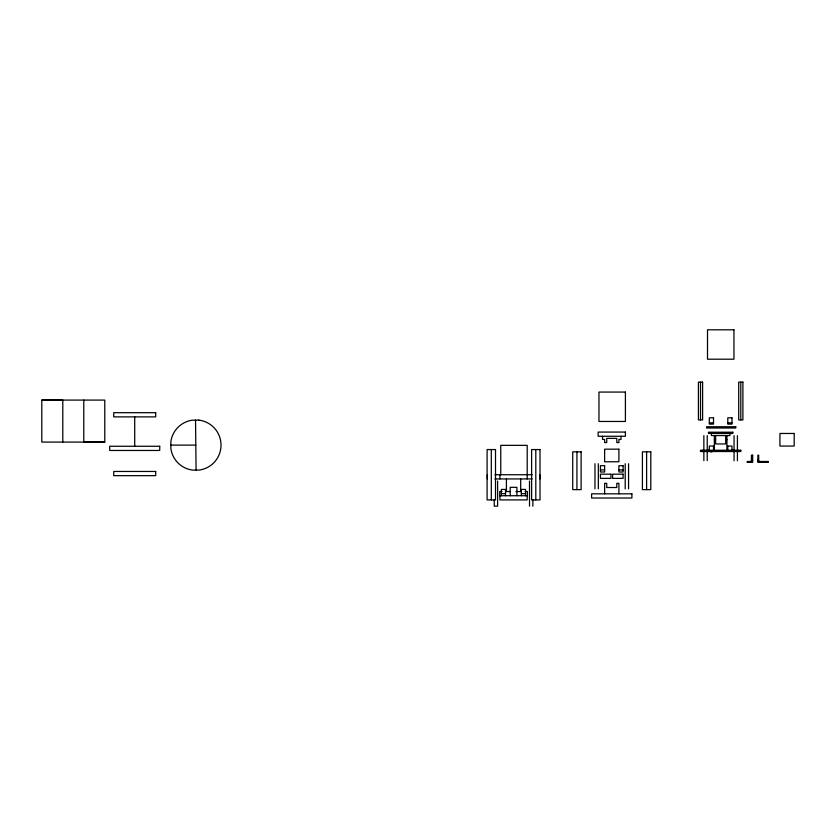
<?xml version="1.0" encoding="UTF-8"?>
<svg xmlns="http://www.w3.org/2000/svg" width="836" height="836" viewBox="0 0 836 836"><rect width="100%" height="100%" fill="white"/><g stroke="black" fill="none" stroke-linecap="round" stroke-linejoin="round"><path stroke-width="1.25" d="M41.8 400.089L104.772 400.089L104.772 442.077L41.8 442.077L41.8 400.089L62.794 400.099L62.794 442.077M709.315 422.849L713.516 422.849M727.79 422.849L731.991 422.849M714.352 439.767L715.616 439.767M725.69 439.767L726.944 439.767M104.772 442.077L83.778 442.066L83.778 400.089M170.837 445.118L195.812 445.118M713.986 446.037L709.315 446.037L709.315 450.238M727.299 446.058L731.96 446.058L731.96 450.259M710.788 451.858L712.042 451.858M751.407 460.228L752.672 460.228M757.855 460.228L758.701 460.228M757.855 461.482L768.357 461.482L768.357 462.329L757.855 462.329L757.855 455.192L758.701 455.192L758.701 461.482M600.436 469.905L604.627 469.905M618.901 469.905L623.102 469.905M494.881 474.733L532.239 474.733M494.881 478.934L532.239 478.934M502.039 491.526L499.709 491.526L499.709 495.727L527.411 495.727L527.411 491.526L525.081 491.526M505.54 491.526L510.315 491.526M515.937 491.526L521.58 491.526M501.328 493.627L505.519 493.627M521.371 493.627L525.562 493.627M195.53 420.142L196.084 470.083M765.839 461.482L765.839 462.329M740.8 382.136L740.8 419.912M738.7 450.259L738.7 451.513M737.415 435.64L737.415 460.73M734.06 435.64L734.06 460.73M732.827 450.259L732.827 451.513M729.891 433.466L729.891 435.566L711.415 435.566L711.415 433.466M727.79 446.058L727.79 450.259M726.944 435.566L726.944 450.259M725.69 435.566L725.69 443.958L715.616 443.958L715.616 435.566M714.352 435.566L714.352 450.259M713.516 446.058L713.516 450.259M708.479 450.259L708.479 451.513M707.214 435.577L707.214 460.657M703.86 435.577L703.86 460.657M702.606 450.259L702.606 451.513M700.505 382.136L700.505 419.912M646.604 451.837L646.604 489.624M628.557 463.75L628.557 488.841M625.203 463.75L625.203 488.841M621.002 436.267L621.002 439.422L618.901 439.422L618.901 442.568L616.801 442.568L616.801 438.367L606.727 438.367L606.727 442.568L604.627 442.568L604.627 439.422L602.526 439.422L602.526 436.267M618.901 493.825L618.901 483.323L616.801 483.323L616.801 487.524L606.727 487.524L606.727 483.323L604.627 483.323L604.627 493.825M598.336 463.708L598.336 488.799M594.971 463.708L594.971 488.799M576.924 451.837L576.924 489.624M539.795 474.733L539.795 478.934M535.803 449.549L535.803 499.918M532.866 499.876L532.866 506.188M529.512 481.097L529.512 506.188M527.202 478.934L527.202 445.348L500.754 445.348L500.754 474.733M527.202 495.727L527.202 499.918L499.918 499.918L499.918 495.727M525.562 495.727L525.562 489.426L521.371 489.426L521.371 495.727M520.692 478.934L520.692 491.526M516.92 495.727L516.92 487.325L510.2 487.325L510.2 495.727M506.417 478.934L506.417 491.526M505.519 495.727L505.519 489.426L501.328 489.426L501.328 495.727M499.918 474.733L499.918 478.934M497.608 481.055L497.608 506.146L494.243 506.146L494.243 499.834M491.307 449.549L491.307 499.918M487.325 474.733L487.325 478.934M134.711 416.882L134.711 446.267M198.822 420.111L192.249 420.184A25.184 25.184 0 0 0 170.805 442.108L170.878 448.681A25.184 25.184 0 0 0 192.792 470.125L199.376 470.051A25.184 25.184 0 0 0 198.822 420.111M733.945 329.812L707.507 329.812L707.507 359.198L733.945 359.198L733.945 329.812M702.606 382.136L698.405 382.136L698.405 419.912L702.606 419.912L702.606 382.136M742.901 382.136L738.7 382.136L738.7 419.912L742.901 419.912L742.901 382.136M625.412 392.074L598.963 392.074L598.963 421.459L625.412 421.459L625.412 392.074M155.695 412.691L113.727 412.691L113.727 416.882L155.695 416.882L155.695 412.691M713.516 417.812L709.315 417.812L709.315 424.113L713.516 424.113L713.516 417.812M731.991 417.812L727.79 417.812L727.79 424.113L731.991 424.113L731.991 417.812M735.764 426.747L706.587 426.747L706.587 428.011L735.764 428.011L735.764 426.747M625.412 432.076L598.127 432.076L598.127 436.267L625.412 436.267L625.412 432.076M732.827 432.212L708.479 432.212L708.479 433.466L732.827 433.466L732.827 432.212M794.2 433.466L779.925 433.466L779.925 446.058L794.2 446.058L794.2 433.466M159.718 446.267L109.704 446.267L109.704 450.468L159.718 450.468L159.718 446.267M618.901 449.172L604.627 449.172L604.627 461.765L618.901 461.765L618.901 449.172M495.508 449.549L487.106 449.549L487.106 499.918L495.508 499.918L495.508 449.549M540.004 449.549L531.612 449.549L531.612 499.918L540.004 499.918L540.004 449.549M740.8 450.259L700.505 450.259L700.505 451.513L740.8 451.513L740.8 450.259M581.125 451.837L572.723 451.837L572.723 489.624L581.125 489.624L581.125 451.837M650.805 451.837L642.414 451.837L642.414 489.624L650.805 489.624L650.805 451.837M752.672 455.192L751.407 455.192L751.407 461.482L747.206 461.482L747.206 462.329L752.672 462.329L752.672 455.192M604.627 465.704L600.436 465.704L600.436 472.006L604.627 472.006L604.627 465.704M623.102 465.704L618.901 465.704L618.901 472.006L623.102 472.006L623.102 465.704M155.695 471.462L113.727 471.462L113.727 475.653L155.695 475.653L155.695 471.462M610.928 474.179L600.436 474.179L600.436 478.38L610.928 478.38L610.928 474.179M623.102 474.179L612.61 474.179L612.61 478.38L623.102 478.38L623.102 474.179M631.912 493.825L591.616 493.825L591.616 498.016L631.912 498.016L631.912 493.825"/></g></svg>
